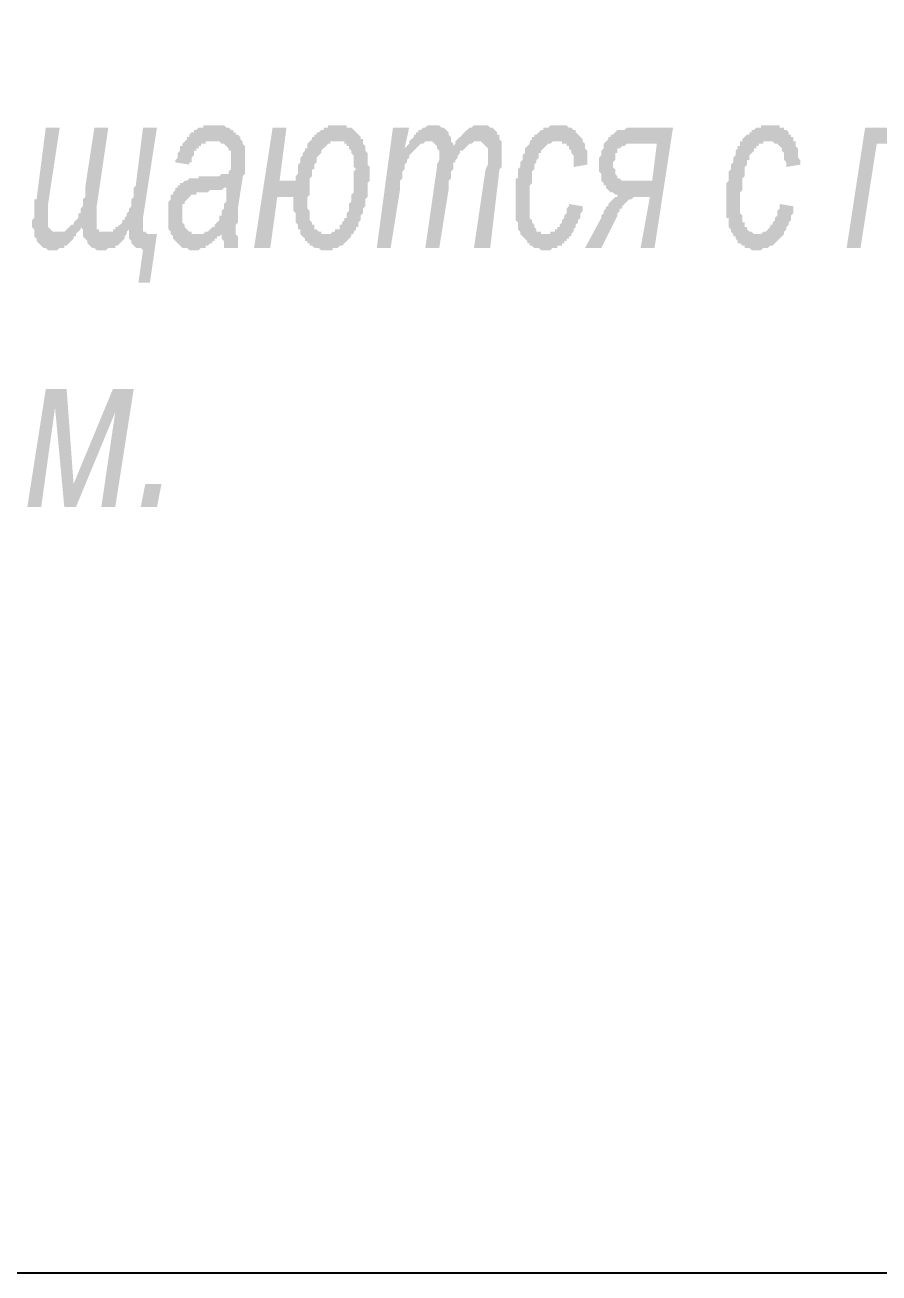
# Model space of a CAD drawing. Header units: millimetres. Extents: x 1372 to 666090, y 1285 to 31551.
# Drawn here: x 515640 to 517179, y 2747 to 4997 of the extents above; entities that cross this region are included whole.
import ezdxf

# ---------------------------------------------------------------- set-up
doc = ezdxf.new("R2010")
doc.units = ezdxf.units.MM
doc.layers.add('PDF _2D-чертеж - Общий_Ном._пера__21', color=7, linetype='Continuous')
doc.layers.add('PDF _75-АЗ Штамп', color=7, linetype='Continuous')

msp = doc.modelspace()

# ---------------------------------------------------------------- hatches: boundary and pattern name
at = {"layer": 'PDF _75-АЗ Штамп', "transparency": 33554559}
h = msp.add_hatch(color=256, dxfattribs=at)
h.paths.add_polyline_path([(515994.8, 4624.4), (515994.8, 4620.2), (515990.7, 4616.1), (515986.5, 4616.1), (515986.5, 4611.9), (515982.3, 4611.9), (515982.3, 4607.7), (515978.2, 4607.7), (515978.2, 4603.6), (515974, 4603.6), (515969.8, 4599.4), (515969.8, 4599.4), (515965.7, 4599.4), (515965.7, 4595.2), (515961.5, 4595.2), (515957.3, 4595.2), (515957.3, 4595.2), (515953.1, 4591), (515949, 4591), (515949, 4591), (515944.8, 4591), (515944.8, 4591), (515940.6, 4591), (515936.5, 4591), (515936.5, 4591), (515932.3, 4595.2), (515928.1, 4595.2), (515928.1, 4595.2), (515923.9, 4595.2), (515919.8, 4599.4), (515919.8, 4599.4), (515915.6, 4603.6), (515915.6, 4603.6), (515911.4, 4607.7), (515911.4, 4607.7), (515907.3, 4611.9), (515907.3, 4616.1), (515903.1, 4620.2), (515903.1, 4620.2), (515903.1, 4624.4), (515898.9, 4628.6), (515898.9, 4632.8), (515898.9, 4636.9), (515898.9, 4641.1), (515898.9, 4645.3), (515898.9, 4649.4), (515898.9, 4653.6), (515898.9, 4653.6), (515898.9, 4657.8), (515898.9, 4662), (515898.9, 4666.1), (515898.9, 4670.3), (515898.9, 4674.5), (515898.9, 4678.6), (515903.1, 4682.8), (515903.1, 4687), (515903.1, 4687), (515903.1, 4691.2), (515907.3, 4691.2), (515907.3, 4695.3), (515911.4, 4699.5), (515911.4, 4703.7), (515915.6, 4703.7), (515915.6, 4707.8), (515919.8, 4707.8), (515919.8, 4712), (515923.9, 4712), (515923.9, 4712), (515928.1, 4716.2), (515932.3, 4716.2), (515932.3, 4716.2), (515936.5, 4720.4), (515940.6, 4720.4), (515940.6, 4720.4), (515944.8, 4720.4), (515944.8, 4720.4), (515949, 4720.4), (515949, 4720.4), (515953.1, 4720.4), (515953.1, 4724.5), (515957.3, 4724.5), (515961.5, 4724.5), (515965.7, 4724.5), (515969.8, 4724.5), (515974, 4724.5), (515974, 4724.5), (515978.2, 4724.5), (515982.3, 4724.5), (515986.5, 4724.5), (515990.7, 4724.5), (515990.7, 4724.5), (515994.8, 4728.7), (515999, 4728.7), (515999, 4728.7), (516003.2, 4728.7), (516003.2, 4728.7), (516007.4, 4728.7), (516007.4, 4732.9), (516007.4, 4732.9), (516011.5, 4737), (516011.5, 4741.2), (516011.5, 4745.4), (516011.5, 4749.5), (516011.5, 4753.7), (516011.5, 4757.9), (516011.5, 4757.9), (516011.5, 4762.1), (516011.5, 4766.2), (516011.5, 4770.4), (516007.4, 4770.4), (516007.4, 4774.6), (516007.4, 4774.6), (516003.2, 4778.7), (516003.2, 4778.7), (515999, 4782.9), (515994.8, 4782.9), (515994.8, 4782.9), (515990.7, 4787.1), (515986.5, 4787.1), (515986.5, 4787.1), (515982.3, 4787.1), (515978.2, 4787.1), (515978.2, 4787.1), (515974, 4787.1), (515969.8, 4787.1), (515965.7, 4787.1), (515965.7, 4782.9), (515961.5, 4782.9), (515957.3, 4782.9), (515957.3, 4778.7), (515953.1, 4778.7), (515953.1, 4774.6), (515949, 4774.6), (515949, 4770.4), (515944.8, 4770.4), (515944.8, 4766.2), (515944.8, 4762.1), (515940.6, 4757.9), (515940.6, 4753.7), (515940.6, 4749.5), (515936.5, 4749.5), (515936.5, 4745.4), (515911.4, 4749.5), (515911.4, 4753.7), (515915.6, 4757.9), (515915.6, 4762.1), (515915.6, 4766.2), (515919.8, 4770.4), (515919.8, 4774.6), (515919.8, 4778.7), (515923.9, 4778.7), (515923.9, 4782.9), (515928.1, 4787.1), (515928.1, 4787.1), (515932.3, 4791.3), (515932.3, 4795.4), (515936.5, 4795.4), (515936.5, 4799.6), (515936.5, 4799.6), (515940.6, 4803.8), (515940.6, 4803.8), (515944.8, 4803.8), (515944.8, 4807.9), (515949, 4807.9), (515953.1, 4812.1), (515953.1, 4812.1), (515957.3, 4812.1), (515961.5, 4812.1), (515961.5, 4816.3), (515965.7, 4816.3), (515969.8, 4816.3), (515969.8, 4816.3), (515974, 4816.3), (515978.2, 4816.3), (515982.3, 4816.3), (515982.3, 4816.3), (515982.3, 4816.3), (515986.5, 4816.3), (515990.7, 4816.3), (515994.8, 4816.3), (515994.8, 4816.3), (515999, 4816.3), (516003.2, 4812.1), (516003.2, 4812.1), (516007.4, 4812.1), (516011.5, 4807.9), (516011.5, 4807.9), (516015.7, 4807.9), (516015.7, 4803.8), (516019.9, 4803.8), (516019.9, 4799.6), (516024, 4799.6), (516024, 4799.6), (516028.2, 4795.4), (516028.2, 4791.3), (516032.4, 4787.1), (516032.4, 4787.1), (516032.4, 4782.9), (516036.6, 4778.7), (516036.6, 4774.6), (516036.6, 4770.4), (516036.6, 4766.2), (516036.6, 4762.1), (516036.6, 4762.1), (516036.6, 4757.9), (516036.6, 4753.7), (516036.6, 4749.5), (516036.6, 4745.4), (516036.6, 4741.2), (516036.6, 4737), (516036.6, 4732.9), (516036.6, 4728.7), (516032.4, 4724.5), (516032.4, 4720.4), (516024, 4666.1), (516024, 4662), (516024, 4657.8), (516024, 4653.6), (516024, 4649.4), (516024, 4645.3), (516024, 4641.1), (516019.9, 4636.9), (516019.9, 4632.8), (516019.9, 4628.6), (516019.9, 4624.4), (516019.9, 4624.4), (516019.9, 4624.4), (516019.9, 4620.2), (516024, 4616.1), (516024, 4611.9), (516024, 4607.7), (516024, 4603.6), (516024, 4599.4), (516024, 4595.2), (515999, 4595.2), (515999, 4599.4), (515999, 4603.6), (515999, 4607.7), (515994.8, 4611.9), (515994.8, 4616.1), (515994.8, 4620.2), (515994.8, 4624.4)], flags=0)
h.paths.add_polyline_path([(516003.2, 4703.7), (516003.2, 4703.7), (515999, 4703.7), (515999, 4703.7), (515994.8, 4699.5), (515994.8, 4699.5), (515990.7, 4699.5), (515990.7, 4699.5), (515986.5, 4699.5), (515982.3, 4699.5), (515982.3, 4699.5), (515978.2, 4699.5), (515974, 4699.5), (515974, 4699.5), (515969.8, 4695.3), (515965.7, 4695.3), (515961.5, 4695.3), (515957.3, 4695.3), (515957.3, 4695.3), (515953.1, 4695.3), (515949, 4695.3), (515949, 4691.2), (515944.8, 4691.2), (515944.8, 4691.2), (515940.6, 4691.2), (515940.6, 4691.2), (515936.5, 4687), (515936.5, 4687), (515932.3, 4682.8), (515932.3, 4682.8), (515928.1, 4678.6), (515928.1, 4678.6), (515928.1, 4674.5), (515923.9, 4674.5), (515923.9, 4670.3), (515923.9, 4666.1), (515923.9, 4662), (515923.9, 4657.8), (515923.9, 4653.6), (515923.9, 4649.4), (515923.9, 4645.3), (515923.9, 4645.3), (515923.9, 4641.1), (515928.1, 4636.9), (515928.1, 4632.8), (515932.3, 4628.6), (515932.3, 4628.6), (515932.3, 4628.6), (515936.5, 4624.4), (515936.5, 4624.4), (515940.6, 4624.4), (515940.6, 4620.2), (515944.8, 4620.2), (515949, 4620.2), (515953.1, 4620.2), (515953.1, 4620.2), (515953.1, 4620.2), (515957.3, 4620.2), (515961.5, 4620.2), (515961.5, 4620.2), (515965.7, 4624.4), (515969.8, 4624.4), (515969.8, 4624.4), (515974, 4628.6), (515974, 4628.6), (515978.2, 4632.8), (515982.3, 4632.8), (515982.3, 4636.9), (515986.5, 4641.1), (515986.5, 4641.1), (515990.7, 4645.3), (515990.7, 4649.4), (515990.7, 4653.6), (515994.8, 4653.6), (515994.8, 4657.8), (515994.8, 4657.8), (515994.8, 4662), (515999, 4666.1), (515999, 4670.3), (515999, 4674.5), (515999, 4674.5), (516003.2, 4678.6), (516003.2, 4682.8), (516003.2, 4687), (516003.2, 4695.3), (516003.2, 4699.5), (516003.2, 4703.7), (516003.2, 4703.7)], flags=0)
h = msp.add_hatch(color=256, dxfattribs=at)
h.paths.add_polyline_path([(516086.6, 4812.1), (516111.6, 4812.1), (516099.1, 4716.2), (516128.3, 4716.2), (516128.3, 4720.4), (516128.3, 4724.5), (516132.5, 4728.7), (516132.5, 4732.9), (516132.5, 4737), (516132.5, 4741.2), (516132.5, 4745.4), (516136.7, 4749.5), (516136.7, 4753.7), (516136.7, 4757.9), (516140.8, 4762.1), (516140.8, 4762.1), (516140.8, 4766.2), (516145, 4770.4), (516145, 4774.6), (516149.2, 4774.6), (516149.2, 4778.7), (516149.2, 4782.9), (516153.4, 4787.1), (516153.4, 4787.1), (516157.5, 4791.3), (516157.5, 4795.4), (516161.7, 4795.4), (516161.7, 4799.6), (516165.9, 4799.6), (516165.9, 4803.8), (516170, 4803.8), (516174.2, 4807.9), (516174.2, 4807.9), (516178.4, 4807.9), (516178.4, 4812.1), (516182.6, 4812.1), (516186.7, 4812.1), (516186.7, 4816.3), (516190.9, 4816.3), (516195.1, 4816.3), (516195.1, 4816.3), (516199.2, 4816.3), (516203.4, 4816.3), (516203.4, 4816.3), (516207.6, 4816.3), (516211.8, 4816.3), (516211.8, 4816.3), (516215.9, 4816.3), (516220.1, 4816.3), (516220.1, 4812.1), (516224.3, 4812.1), (516228.4, 4812.1), (516228.4, 4812.1), (516232.6, 4807.9), (516232.6, 4807.9), (516236.8, 4803.8), (516236.8, 4803.8), (516240.9, 4799.6), (516240.9, 4799.6), (516245.1, 4795.4), (516245.1, 4791.3), (516249.3, 4791.3), (516249.3, 4787.1), (516249.3, 4782.9), (516253.5, 4778.7), (516253.5, 4778.7), (516253.5, 4774.6), (516253.5, 4770.4), (516257.6, 4766.2), (516257.6, 4762.1), (516257.6, 4757.9), (516257.6, 4753.7), (516257.6, 4749.5), (516257.6, 4745.4), (516261.8, 4741.2), (516261.8, 4737), (516261.8, 4732.9), (516261.8, 4728.7), (516261.8, 4724.5), (516261.8, 4720.4), (516261.8, 4716.2), (516257.6, 4712), (516257.6, 4707.8), (516257.6, 4703.7), (516257.6, 4699.5), (516257.6, 4699.5), (516257.6, 4695.3), (516257.6, 4691.2), (516257.6, 4687), (516253.5, 4682.8), (516253.5, 4678.6), (516253.5, 4674.5), (516253.5, 4670.3), (516249.3, 4666.1), (516249.3, 4662), (516249.3, 4657.8), (516249.3, 4657.8), (516245.1, 4653.6), (516245.1, 4649.4), (516245.1, 4645.3), (516240.9, 4641.1), (516240.9, 4636.9), (516240.9, 4632.8), (516236.8, 4632.8), (516236.8, 4628.6), (516236.8, 4628.6), (516232.6, 4624.4), (516232.6, 4620.2), (516228.4, 4620.2), (516228.4, 4616.1), (516224.3, 4611.9), (516224.3, 4611.9), (516220.1, 4607.7), (516220.1, 4607.7), (516215.9, 4603.6), (516215.9, 4603.6), (516211.8, 4599.4), (516207.6, 4599.4), (516207.6, 4599.4), (516203.4, 4595.2), (516203.4, 4595.2), (516199.2, 4595.2), (516195.1, 4595.2), (516195.1, 4591), (516190.9, 4591), (516186.7, 4591), (516186.7, 4591), (516182.6, 4591), (516178.4, 4591), (516174.2, 4591), (516174.2, 4591), (516170, 4595.2), (516165.9, 4595.2), (516165.9, 4595.2), (516161.7, 4595.2), (516157.5, 4599.4), (516157.5, 4599.4), (516153.4, 4599.4), (516153.4, 4603.6), (516149.2, 4603.6), (516149.2, 4607.7), (516145, 4607.7), (516145, 4611.9), (516140.8, 4616.1), (516140.8, 4616.1), (516136.7, 4620.2), (516136.7, 4624.4), (516136.7, 4628.6), (516132.5, 4628.6), (516132.5, 4632.8), (516132.5, 4636.9), (516128.3, 4641.1), (516128.3, 4645.3), (516128.3, 4649.4), (516128.3, 4653.6), (516128.3, 4657.8), (516124.2, 4662), (516124.2, 4662), (516124.2, 4666.1), (516124.2, 4670.3), (516124.2, 4674.5), (516124.2, 4678.6), (516124.2, 4682.8), (516124.2, 4687), (516124.2, 4687), (516095, 4687), (516082.4, 4595.2), (516053.2, 4595.2)], flags=0)
h.paths.add_polyline_path([(516149.2, 4674.5), (516149.2, 4670.3), (516149.2, 4666.1), (516153.4, 4662), (516153.4, 4657.8), (516153.4, 4653.6), (516153.4, 4649.4), (516153.4, 4645.3), (516157.5, 4641.1), (516157.5, 4641.1), (516157.5, 4636.9), (516161.7, 4636.9), (516161.7, 4632.8), (516161.7, 4628.6), (516165.9, 4628.6), (516170, 4624.4), (516170, 4624.4), (516174.2, 4624.4), (516174.2, 4620.2), (516178.4, 4620.2), (516182.6, 4620.2), (516182.6, 4620.2), (516186.7, 4620.2), (516186.7, 4620.2), (516190.9, 4620.2), (516195.1, 4624.4), (516195.1, 4624.4), (516199.2, 4624.4), (516199.2, 4628.6), (516203.4, 4628.6), (516207.6, 4628.6), (516207.6, 4632.8), (516207.6, 4636.9), (516211.8, 4636.9), (516211.8, 4641.1), (516215.9, 4645.3), (516215.9, 4649.4), (516220.1, 4649.4), (516220.1, 4653.6), (516220.1, 4657.8), (516224.3, 4662), (516224.3, 4666.1), (516224.3, 4670.3), (516224.3, 4674.5), (516228.4, 4678.6), (516228.4, 4682.8), (516228.4, 4687), (516228.4, 4691.2), (516232.6, 4695.3), (516232.6, 4699.5), (516232.6, 4703.7), (516232.6, 4703.7), (516232.6, 4707.8), (516232.6, 4712), (516232.6, 4716.2), (516232.6, 4720.4), (516232.6, 4724.5), (516232.6, 4728.7), (516232.6, 4732.9), (516236.8, 4737), (516232.6, 4741.2), (516232.6, 4745.4), (516232.6, 4749.5), (516232.6, 4753.7), (516232.6, 4757.9), (516232.6, 4762.1), (516228.4, 4766.2), (516228.4, 4770.4), (516228.4, 4770.4), (516224.3, 4774.6), (516224.3, 4774.6), (516224.3, 4778.7), (516220.1, 4778.7), (516220.1, 4782.9), (516215.9, 4782.9), (516215.9, 4787.1), (516211.8, 4787.1), (516207.6, 4787.1), (516203.4, 4787.1), (516203.4, 4787.1), (516199.2, 4787.1), (516199.2, 4787.1), (516195.1, 4787.1), (516190.9, 4787.1), (516190.9, 4782.9), (516186.7, 4782.9), (516186.7, 4782.9), (516182.6, 4778.7), (516182.6, 4778.7), (516178.4, 4774.6), (516178.4, 4774.6), (516174.2, 4770.4), (516174.2, 4766.2), (516170, 4762.1), (516170, 4762.1), (516165.9, 4757.9), (516165.9, 4753.7), (516165.9, 4749.5), (516161.7, 4745.4), (516161.7, 4741.2), (516161.7, 4737), (516157.5, 4737), (516157.5, 4732.9), (516157.5, 4728.7), (516157.5, 4724.5), (516153.4, 4720.4), (516153.4, 4716.2), (516153.4, 4712), (516153.4, 4707.8), (516153.4, 4703.7), (516153.4, 4699.5), (516153.4, 4695.3), (516153.4, 4691.2), (516149.2, 4687), (516149.2, 4682.8), (516149.2, 4678.6), (516149.2, 4674.5), (516149.2, 4674.5)], flags=0)
for points in [[(516274.3, 4595.2), (516303.5, 4812.1), (516332.7, 4812.1), (516324.4, 4774.6), (516328.5, 4778.7), (516332.7, 4782.9), (516332.7, 4787.1), (516336.9, 4791.3), (516336.9, 4791.3), (516341.1, 4795.4), (516341.1, 4799.6), (516345.2, 4799.6), (516345.2, 4803.8), (516349.4, 4803.8), (516349.4, 4807.9), (516353.6, 4807.9), (516353.6, 4807.9), (516357.7, 4812.1), (516357.7, 4812.1), (516361.9, 4812.1), (516366.1, 4816.3), (516366.1, 4816.3), (516370.3, 4816.3), (516374.4, 4816.3), (516374.4, 4816.3), (516378.6, 4816.3), (516382.8, 4816.3), (516386.9, 4816.3), (516386.9, 4816.3), (516391.1, 4812.1), (516391.1, 4812.1), (516395.3, 4812.1), (516399.5, 4807.9), (516399.5, 4807.9), (516403.6, 4803.8), (516403.6, 4799.6), (516403.6, 4799.6), (516407.8, 4795.4), (516407.8, 4791.3), (516407.8, 4787.1), (516412, 4782.9), (516412, 4778.7), (516412, 4774.6), (516412, 4778.7), (516416.1, 4782.9), (516416.1, 4787.1), (516420.3, 4791.3), (516420.3, 4791.3), (516424.5, 4795.4), (516428.7, 4799.6), (516428.7, 4799.6), (516432.8, 4803.8), (516432.8, 4803.8), (516437, 4807.9), (516437, 4807.9), (516437, 4807.9), (516441.2, 4812.1), (516445.3, 4812.1), (516445.3, 4812.1), (516449.5, 4816.3), (516453.7, 4816.3), (516453.7, 4816.3), (516457.9, 4816.3), (516462, 4816.3), (516462, 4816.3), (516466.2, 4816.3), (516470.4, 4816.3), (516474.5, 4816.3), (516474.5, 4816.3), (516478.7, 4812.1), (516482.9, 4812.1), (516482.9, 4812.1), (516487, 4807.9), (516487, 4807.9), (516491.2, 4803.8), (516491.2, 4803.8), (516491.2, 4799.6), (516495.4, 4799.6), (516495.4, 4795.4), (516495.4, 4791.3), (516499.6, 4787.1), (516499.6, 4782.9), (516499.6, 4778.7), (516499.6, 4774.6), (516499.6, 4770.4), (516499.6, 4766.2), (516499.6, 4766.2), (516499.6, 4762.1), (516499.6, 4757.9), (516499.6, 4753.7), (516499.6, 4749.5), (516499.6, 4745.4), (516499.6, 4741.2), (516495.4, 4737), (516495.4, 4737), (516478.7, 4595.2), (516449.5, 4595.2), (516470.4, 4737), (516474.5, 4745.4), (516474.5, 4749.5), (516474.5, 4753.7), (516474.5, 4757.9), (516474.5, 4762.1), (516474.5, 4762.1), (516474.5, 4762.1), (516474.5, 4766.2), (516474.5, 4770.4), (516474.5, 4774.6), (516470.4, 4778.7), (516470.4, 4778.7), (516466.2, 4782.9), (516466.2, 4782.9), (516462, 4787.1), (516462, 4787.1), (516457.9, 4787.1), (516457.9, 4787.1), (516453.7, 4787.1), (516449.5, 4787.1), (516449.5, 4787.1), (516445.3, 4782.9), (516445.3, 4782.9), (516441.2, 4782.9), (516437, 4778.7), (516437, 4778.7), (516432.8, 4774.6), (516432.8, 4774.6), (516428.7, 4770.4), (516424.5, 4770.4), (516424.5, 4766.2), (516420.3, 4762.1), (516420.3, 4762.1), (516420.3, 4757.9), (516416.1, 4753.7), (516416.1, 4749.5), (516416.1, 4749.5), (516412, 4749.5), (516412, 4745.4), (516412, 4741.2), (516412, 4737), (516412, 4737), (516407.8, 4732.9), (516407.8, 4728.7), (516407.8, 4724.5), (516407.8, 4720.4), (516403.6, 4716.2), (516403.6, 4707.8), (516403.6, 4703.7), (516403.6, 4699.5), (516386.9, 4595.2), (516361.9, 4595.2), (516382.8, 4741.2), (516382.8, 4745.4), (516386.9, 4753.7), (516386.9, 4757.9), (516386.9, 4757.9), (516386.9, 4762.1), (516386.9, 4762.1), (516386.9, 4766.2), (516386.9, 4770.4), (516382.8, 4774.6), (516382.8, 4778.7), (516382.8, 4778.7), (516378.6, 4782.9), (516378.6, 4782.9), (516374.4, 4787.1), (516370.3, 4787.1), (516370.3, 4787.1), (516366.1, 4787.1), (516366.1, 4787.1), (516361.9, 4787.1), (516357.7, 4782.9), (516357.7, 4782.9), (516353.6, 4782.9), (516349.4, 4778.7), (516349.4, 4778.7), (516345.2, 4774.6), (516345.2, 4774.6), (516341.1, 4770.4), (516341.1, 4770.4), (516336.9, 4766.2), (516336.9, 4766.2), (516332.7, 4762.1), (516332.7, 4757.9), (516328.5, 4753.7), (516328.5, 4749.5), (516328.5, 4749.5), (516324.4, 4745.4), (516324.4, 4741.2), (516324.4, 4741.2), (516324.4, 4737), (516320.2, 4732.9), (516320.2, 4728.7), (516320.2, 4724.5), (516320.2, 4720.4), (516316, 4716.2), (516316, 4712), (516316, 4707.8), (516316, 4703.7), (516316, 4699.5), (516316, 4699.5), (516299.3, 4595.2)], [(516620.5, 4674.5), (516645.6, 4670.3), (516645.6, 4666.1), (516645.6, 4662), (516641.4, 4657.8), (516641.4, 4653.6), (516641.4, 4649.4), (516637.2, 4645.3), (516637.2, 4641.1), (516637.2, 4641.1), (516633, 4636.9), (516633, 4632.8), (516628.9, 4628.6), (516628.9, 4624.4), (516628.9, 4624.4), (516624.7, 4620.2), (516624.7, 4616.1), (516620.5, 4616.1), (516620.5, 4611.9), (516616.4, 4611.9), (516616.4, 4607.7), (516612.2, 4607.7), (516612.2, 4603.6), (516608, 4603.6), (516608, 4599.4), (516603.8, 4599.4), (516599.7, 4599.4), (516599.7, 4595.2), (516595.5, 4595.2), (516591.3, 4595.2), (516591.3, 4595.2), (516587.2, 4591), (516583, 4591), (516583, 4591), (516578.8, 4591), (516578.8, 4591), (516574.6, 4591), (516570.5, 4591), (516570.5, 4591), (516566.3, 4595.2), (516562.1, 4595.2), (516562.1, 4595.2), (516558, 4595.2), (516553.8, 4599.4), (516553.8, 4599.4), (516549.6, 4599.4), (516549.6, 4603.6), (516545.4, 4603.6), (516545.4, 4607.7), (516541.3, 4611.9), (516541.3, 4611.9), (516537.1, 4616.1), (516537.1, 4616.1), (516532.9, 4620.2), (516532.9, 4624.4), (516532.9, 4624.4), (516528.8, 4628.6), (516528.8, 4632.8), (516528.8, 4636.9), (516528.8, 4641.1), (516524.6, 4645.3), (516524.6, 4649.4), (516524.6, 4649.4), (516524.6, 4653.6), (516524.6, 4657.8), (516524.6, 4662), (516524.6, 4670.3), (516524.6, 4674.5), (516524.6, 4678.6), (516524.6, 4678.6), (516524.6, 4682.8), (516524.6, 4687), (516524.6, 4691.2), (516524.6, 4695.3), (516524.6, 4699.5), (516524.6, 4703.7), (516524.6, 4707.8), (516524.6, 4712), (516524.6, 4716.2), (516524.6, 4720.4), (516528.8, 4720.4), (516528.8, 4724.5), (516528.8, 4728.7), (516528.8, 4732.9), (516528.8, 4737), (516532.9, 4741.2), (516532.9, 4745.4), (516532.9, 4745.4), (516532.9, 4749.5), (516537.1, 4753.7), (516537.1, 4757.9), (516537.1, 4762.1), (516541.3, 4766.2), (516541.3, 4770.4), (516541.3, 4774.6), (516545.4, 4778.7), (516545.4, 4778.7), (516549.6, 4782.9), (516549.6, 4787.1), (516549.6, 4787.1), (516553.8, 4791.3), (516553.8, 4795.4), (516558, 4795.4), (516558, 4799.6), (516562.1, 4799.6), (516562.1, 4799.6), (516566.3, 4803.8), (516566.3, 4803.8), (516570.5, 4807.9), (516574.6, 4807.9), (516574.6, 4812.1), (516578.8, 4812.1), (516583, 4812.1), (516583, 4812.1), (516587.2, 4816.3), (516591.3, 4816.3), (516591.3, 4816.3), (516595.5, 4816.3), (516599.7, 4816.3), (516599.7, 4816.3), (516603.8, 4816.3), (516603.8, 4816.3), (516608, 4816.3), (516612.2, 4816.3), (516616.4, 4816.3), (516616.4, 4816.3), (516620.5, 4812.1), (516624.7, 4812.1), (516624.7, 4812.1), (516628.9, 4807.9), (516628.9, 4807.9), (516633, 4807.9), (516633, 4803.8), (516637.2, 4799.6), (516637.2, 4799.6), (516641.4, 4795.4), (516641.4, 4795.4), (516645.6, 4791.3), (516645.6, 4787.1), (516645.6, 4787.1), (516649.7, 4782.9), (516649.7, 4778.7), (516649.7, 4774.6), (516653.9, 4770.4), (516653.9, 4766.2), (516653.9, 4762.1), (516653.9, 4757.9), (516653.9, 4753.7), (516653.9, 4749.5), (516653.9, 4745.4), (516653.9, 4745.4), (516628.9, 4741.2), (516628.9, 4749.5), (516628.9, 4753.7), (516628.9, 4757.9), (516628.9, 4757.9), (516628.9, 4762.1), (516624.7, 4766.2), (516624.7, 4770.4), (516620.5, 4774.6), (516620.5, 4774.6), (516620.5, 4778.7), (516616.4, 4778.7), (516616.4, 4782.9), (516612.2, 4782.9), (516608, 4782.9), (516608, 4787.1), (516603.8, 4787.1), (516599.7, 4787.1), (516599.7, 4787.1), (516595.5, 4787.1), (516595.5, 4787.1), (516591.3, 4787.1), (516587.2, 4782.9), (516587.2, 4782.9), (516583, 4782.9), (516578.8, 4778.7), (516578.8, 4778.7), (516574.6, 4774.6), (516574.6, 4774.6), (516574.6, 4774.6), (516570.5, 4770.4), (516570.5, 4766.2), (516566.3, 4766.2), (516566.3, 4762.1), (516566.3, 4757.9), (516562.1, 4753.7), (516562.1, 4753.7), (516562.1, 4749.5), (516558, 4745.4), (516558, 4741.2), (516558, 4737), (516553.8, 4732.9), (516553.8, 4728.7), (516553.8, 4724.5), (516553.8, 4720.4), (516553.8, 4716.2), (516553.8, 4712), (516549.6, 4707.8), (516549.6, 4703.7), (516549.6, 4699.5), (516549.6, 4695.3), (516549.6, 4691.2), (516549.6, 4691.2), (516549.6, 4687), (516549.6, 4682.8), (516549.6, 4678.6), (516549.6, 4674.5), (516549.6, 4670.3), (516549.6, 4666.1), (516549.6, 4662), (516549.6, 4657.8), (516549.6, 4653.6), (516549.6, 4649.4), (516553.8, 4645.3), (516553.8, 4641.1), (516553.8, 4641.1), (516558, 4636.9), (516558, 4632.8), (516558, 4632.8), (516562.1, 4628.6), (516562.1, 4624.4), (516566.3, 4624.4), (516570.5, 4624.4), (516570.5, 4620.2), (516574.6, 4620.2), (516578.8, 4620.2), (516578.8, 4620.2), (516583, 4620.2), (516583, 4620.2), (516587.2, 4620.2), (516587.2, 4624.4), (516591.3, 4624.4), (516595.5, 4624.4), (516595.5, 4628.6), (516599.7, 4628.6), (516599.7, 4632.8), (516603.8, 4632.8), (516603.8, 4636.9), (516603.8, 4636.9), (516608, 4641.1), (516608, 4645.3), (516612.2, 4649.4), (516612.2, 4649.4), (516612.2, 4653.6), (516616.4, 4657.8), (516616.4, 4662), (516616.4, 4666.1), (516620.5, 4670.3), (516620.5, 4674.5), (516620.5, 4674.5)], [(517000.1, 4674.5), (517025.1, 4670.3), (517025.1, 4666.1), (517025.1, 4662), (517025.1, 4657.8), (517021, 4653.6), (517021, 4649.4), (517021, 4645.3), (517016.8, 4641.1), (517016.8, 4641.1), (517016.8, 4636.9), (517012.6, 4632.8), (517012.6, 4628.6), (517008.4, 4624.4), (517008.4, 4624.4), (517008.4, 4620.2), (517004.3, 4616.1), (517004.3, 4616.1), (517000.1, 4611.9), (517000.1, 4611.9), (516995.9, 4607.7), (516995.9, 4607.7), (516991.8, 4603.6), (516991.8, 4603.6), (516987.6, 4599.4), (516983.4, 4599.4), (516983.4, 4599.4), (516979.2, 4595.2), (516975.1, 4595.2), (516975.1, 4595.2), (516970.9, 4595.2), (516966.7, 4591), (516966.7, 4591), (516962.6, 4591), (516958.4, 4591), (516958.4, 4591), (516954.2, 4591), (516954.2, 4591), (516950, 4591), (516945.9, 4595.2), (516945.9, 4595.2), (516941.7, 4595.2), (516937.5, 4595.2), (516937.5, 4599.4), (516933.4, 4599.4), (516933.4, 4599.4), (516929.2, 4603.6), (516925, 4603.6), (516925, 4607.7), (516920.9, 4611.9), (516920.9, 4611.9), (516920.9, 4616.1), (516916.7, 4616.1), (516916.7, 4620.2), (516912.5, 4624.4), (516912.5, 4624.4), (516912.5, 4628.6), (516908.3, 4632.8), (516908.3, 4636.9), (516908.3, 4641.1), (516908.3, 4645.3), (516908.3, 4649.4), (516904.2, 4649.4), (516904.2, 4653.6), (516904.2, 4657.8), (516904.2, 4662), (516904.2, 4670.3), (516904.2, 4674.5), (516904.2, 4678.6), (516904.2, 4678.6), (516904.2, 4682.8), (516904.2, 4687), (516904.2, 4691.2), (516904.2, 4695.3), (516904.2, 4699.5), (516904.2, 4703.7), (516904.2, 4707.8), (516904.2, 4712), (516908.3, 4716.2), (516908.3, 4720.4), (516908.3, 4720.4), (516908.3, 4724.5), (516908.3, 4728.7), (516908.3, 4732.9), (516912.5, 4737), (516912.5, 4741.2), (516912.5, 4745.4), (516912.5, 4745.4), (516916.7, 4749.5), (516916.7, 4753.7), (516916.7, 4757.9), (516920.9, 4762.1), (516920.9, 4766.2), (516920.9, 4770.4), (516925, 4774.6), (516925, 4778.7), (516929.2, 4778.7), (516929.2, 4782.9), (516929.2, 4787.1), (516933.4, 4787.1), (516933.4, 4791.3), (516937.5, 4795.4), (516937.5, 4795.4), (516941.7, 4799.6), (516941.7, 4799.6), (516945.9, 4799.6), (516945.9, 4803.8), (516950, 4803.8), (516950, 4807.9), (516954.2, 4807.9), (516958.4, 4812.1), (516958.4, 4812.1), (516962.6, 4812.1), (516966.7, 4812.1), (516966.7, 4816.3), (516970.9, 4816.3), (516975.1, 4816.3), (516975.1, 4816.3), (516979.2, 4816.3), (516983.4, 4816.3), (516983.4, 4816.3), (516987.6, 4816.3), (516991.8, 4816.3), (516991.8, 4816.3), (516995.9, 4816.3), (517000.1, 4816.3), (517000.1, 4812.1), (517004.3, 4812.1), (517008.4, 4812.1), (517008.4, 4807.9), (517012.6, 4807.9), (517012.6, 4807.9), (517016.8, 4803.8), (517016.8, 4799.6), (517021, 4799.6), (517021, 4795.4), (517025.1, 4795.4), (517025.1, 4791.3), (517025.1, 4787.1), (517029.3, 4787.1), (517029.3, 4782.9), (517029.3, 4778.7), (517033.5, 4774.6), (517033.5, 4770.4), (517033.5, 4766.2), (517033.5, 4762.1), (517033.5, 4757.9), (517037.6, 4753.7), (517037.6, 4749.5), (517037.6, 4745.4), (517037.6, 4745.4), (517012.6, 4741.2), (517012.6, 4749.5), (517008.4, 4753.7), (517008.4, 4757.9), (517008.4, 4757.9), (517008.4, 4762.1), (517008.4, 4766.2), (517004.3, 4770.4), (517004.3, 4774.6), (517004.3, 4774.6), (517000.1, 4778.7), (517000.1, 4778.7), (516995.9, 4782.9), (516991.8, 4782.9), (516991.8, 4782.9), (516987.6, 4787.1), (516983.4, 4787.1), (516983.4, 4787.1), (516979.2, 4787.1), (516979.2, 4787.1), (516975.1, 4787.1), (516970.9, 4787.1), (516970.9, 4782.9), (516966.7, 4782.9), (516962.6, 4782.9), (516962.6, 4778.7), (516958.4, 4778.7), (516958.4, 4774.6), (516954.2, 4774.6), (516954.2, 4774.6), (516954.2, 4770.4), (516950, 4766.2), (516950, 4766.2), (516945.9, 4762.1), (516945.9, 4757.9), (516945.9, 4753.7), (516941.7, 4753.7), (516941.7, 4749.5), (516941.7, 4745.4), (516937.5, 4741.2), (516937.5, 4737), (516937.5, 4732.9), (516937.5, 4728.7), (516937.5, 4724.5), (516933.4, 4720.4), (516933.4, 4716.2), (516933.4, 4712), (516933.4, 4707.8), (516933.4, 4703.7), (516933.4, 4699.5), (516929.2, 4695.3), (516929.2, 4691.2), (516929.2, 4691.2), (516929.2, 4687), (516929.2, 4682.8), (516929.2, 4678.6), (516929.2, 4674.5), (516929.2, 4670.3), (516929.2, 4666.1), (516929.2, 4662), (516929.2, 4657.8), (516933.4, 4653.6), (516933.4, 4649.4), (516933.4, 4645.3), (516933.4, 4641.1), (516937.5, 4641.1), (516937.5, 4636.9), (516937.5, 4632.8), (516941.7, 4632.8), (516941.7, 4628.6), (516945.9, 4624.4), (516945.9, 4624.4), (516950, 4624.4), (516954.2, 4620.2), (516954.2, 4620.2), (516958.4, 4620.2), (516958.4, 4620.2), (516962.6, 4620.2), (516966.7, 4620.2), (516966.7, 4620.2), (516970.9, 4624.4), (516970.9, 4624.4), (516975.1, 4624.4), (516979.2, 4628.6), (516979.2, 4628.6), (516983.4, 4632.8), (516983.4, 4632.8), (516983.4, 4636.9), (516987.6, 4636.9), (516987.6, 4641.1), (516991.8, 4645.3), (516991.8, 4649.4), (516991.8, 4649.4), (516995.9, 4653.6), (516995.9, 4657.8), (516995.9, 4662), (517000.1, 4666.1), (517000.1, 4670.3), (517000.1, 4674.5), (517000.1, 4674.5)], [(515740.4, 4632.8), (515740.4, 4628.6), (515736.2, 4624.4), (515736.2, 4624.4), (515732.1, 4620.2), (515732.1, 4616.1), (515727.9, 4616.1), (515727.9, 4611.9), (515723.7, 4607.7), (515723.7, 4607.7), (515719.6, 4603.6), (515719.6, 4603.6), (515719.6, 4603.6), (515715.4, 4599.4), (515711.2, 4599.4), (515711.2, 4595.2), (515707, 4595.2), (515702.9, 4595.2), (515702.9, 4595.2), (515698.7, 4591), (515694.5, 4591), (515694.5, 4591), (515690.4, 4591), (515686.2, 4591), (515686.2, 4591), (515682, 4591), (515677.8, 4595.2), (515677.8, 4595.2), (515673.7, 4595.2), (515669.5, 4599.4), (515669.5, 4599.4), (515665.3, 4603.6), (515665.3, 4603.6), (515661.2, 4607.7), (515661.2, 4611.9), (515661.2, 4611.9), (515657, 4616.1), (515657, 4620.2), (515657, 4624.4), (515657, 4628.6), (515652.8, 4632.8), (515652.8, 4636.9), (515652.8, 4636.9), (515652.8, 4641.1), (515652.8, 4641.1), (515652.8, 4645.3), (515657, 4649.4), (515657, 4653.6), (515657, 4657.8), (515657, 4662), (515657, 4666.1), (515657, 4670.3), (515657, 4674.5), (515657, 4682.8), (515661.2, 4682.8), (515677.8, 4812.1), (515702.9, 4812.1), (515682, 4674.5), (515682, 4670.3), (515682, 4666.1), (515682, 4657.8), (515682, 4653.6), (515682, 4653.6), (515682, 4649.4), (515682, 4645.3), (515682, 4641.1), (515682, 4636.9), (515682, 4632.8), (515682, 4632.8), (515686.2, 4628.6), (515686.2, 4628.6), (515690.4, 4624.4), (515690.4, 4624.4), (515694.5, 4624.4), (515698.7, 4624.4), (515698.7, 4624.4), (515702.9, 4624.4), (515707, 4624.4), (515707, 4624.4), (515711.2, 4624.4), (515715.4, 4628.6), (515715.4, 4628.6), (515719.6, 4632.8), (515719.6, 4632.8), (515723.7, 4636.9), (515727.9, 4636.9), (515727.9, 4641.1), (515732.1, 4645.3), (515732.1, 4645.3), (515736.2, 4649.4), (515736.2, 4653.6), (515736.2, 4657.8), (515740.4, 4657.8), (515740.4, 4662), (515740.4, 4666.1), (515740.4, 4666.1), (515744.6, 4670.3), (515744.6, 4674.5), (515744.6, 4678.6), (515744.6, 4682.8), (515748.8, 4687), (515748.8, 4691.2), (515748.8, 4695.3), (515748.8, 4699.5), (515748.8, 4703.7), (515765.4, 4812.1), (515790.5, 4812.1), (515769.6, 4670.3), (515769.6, 4666.1), (515769.6, 4662), (515769.6, 4657.8), (515769.6, 4653.6), (515769.6, 4649.4), (515769.6, 4645.3), (515769.6, 4645.3), (515769.6, 4641.1), (515769.6, 4636.9), (515769.6, 4632.8), (515769.6, 4628.6), (515773.8, 4628.6), (515773.8, 4624.4), (515777.9, 4624.4), (515777.9, 4624.4), (515782.1, 4624.4), (515786.3, 4624.4), (515786.3, 4624.4), (515790.5, 4624.4), (515790.5, 4624.4), (515794.6, 4624.4), (515798.8, 4624.4), (515798.8, 4628.6), (515803, 4628.6), (515803, 4632.8), (515807.1, 4632.8), (515811.3, 4636.9), (515811.3, 4636.9), (515815.5, 4641.1), (515815.5, 4645.3), (515815.5, 4645.3), (515819.7, 4645.3), (515819.7, 4649.4), (515823.8, 4653.6), (515823.8, 4653.6), (515823.8, 4657.8), (515828, 4662), (515828, 4662), (515828, 4666.1), (515832.2, 4670.3), (515832.2, 4674.5), (515832.2, 4678.6), (515832.2, 4682.8), (515836.3, 4687), (515836.3, 4691.2), (515836.3, 4695.3), (515836.3, 4699.5), (515836.3, 4703.7), (515840.5, 4707.8), (515840.5, 4712), (515840.5, 4712), (515853, 4812.1), (515878.1, 4812.1), (515853, 4649.4), (515853, 4645.3), (515853, 4641.1), (515853, 4636.9), (515853, 4632.8), (515853, 4628.6), (515853, 4624.4), (515857.2, 4624.4), (515857.2, 4624.4), (515861.4, 4620.2), (515861.4, 4620.2), (515878.1, 4620.2), (515865.5, 4532.6), (515844.7, 4532.6), (515853, 4591), (515853, 4591), (515848.9, 4595.2), (515844.7, 4595.2), (515844.7, 4595.2), (515840.5, 4595.2), (515836.3, 4599.4), (515836.3, 4599.4), (515832.2, 4603.6), (515832.2, 4603.6), (515832.2, 4607.7), (515832.2, 4607.7), (515828, 4611.9), (515828, 4616.1), (515828, 4620.2), (515828, 4624.4), (515828, 4628.6), (515828, 4632.8), (515828, 4628.6), (515823.8, 4624.4), (515823.8, 4620.2), (515819.7, 4616.1), (515819.7, 4611.9), (515815.5, 4607.7), (515815.5, 4607.7), (515811.3, 4603.6), (515811.3, 4603.6), (515807.1, 4599.4), (515807.1, 4599.4), (515803, 4599.4), (515803, 4595.2), (515798.8, 4595.2), (515798.8, 4595.2), (515794.6, 4595.2), (515790.5, 4595.2), (515786.3, 4591), (515786.3, 4591), (515782.1, 4591), (515782.1, 4591), (515777.9, 4591), (515777.9, 4591), (515773.8, 4591), (515769.6, 4591), (515769.6, 4591), (515765.4, 4595.2), (515761.3, 4595.2), (515761.3, 4595.2), (515757.1, 4599.4), (515757.1, 4599.4), (515752.9, 4603.6), (515752.9, 4603.6), (515752.9, 4607.7), (515748.8, 4611.9), (515748.8, 4611.9), (515744.6, 4616.1), (515744.6, 4620.2), (515744.6, 4624.4), (515744.6, 4628.6), (515740.4, 4632.8), (515740.4, 4632.8)], [(517154.4, 4812.1), (517275.4, 4812.1), (517242, 4595.2), (517217, 4595.2), (517246.2, 4782.9), (517175.3, 4782.9), (517146.1, 4595.2), (517121.1, 4595.2)], [(515677.8, 4340.8), (515715.4, 4340.8), (515727.9, 4169.8), (515798.8, 4340.8), (515836.3, 4340.8), (515803, 4128), (515777.9, 4128), (515803, 4299.1), (515732.1, 4128), (515711.2, 4128), (515694.5, 4307.4), (515669.5, 4128), (515644.5, 4128)]]:
    msp.add_hatch(color=256, dxfattribs=at).paths.add_polyline_path(points)
h = msp.add_hatch(color=256, dxfattribs=at)
h.paths.add_polyline_path([(516808.2, 4812.1), (516774.9, 4595.2), (516749.8, 4595.2), (516766.5, 4687), (516754, 4687), (516749.8, 4687), (516749.8, 4687), (516745.7, 4687), (516741.5, 4687), (516737.3, 4687), (516737.3, 4687), (516737.3, 4687), (516733.1, 4682.8), (516733.1, 4682.8), (516729, 4682.8), (516729, 4682.8), (516724.8, 4678.6), (516720.6, 4674.5), (516720.6, 4674.5), (516720.6, 4674.5), (516716.5, 4670.3), (516716.5, 4666.1), (516712.3, 4666.1), (516712.3, 4662), (516708.1, 4657.8), (516708.1, 4653.6), (516708.1, 4653.6), (516678.9, 4595.2), (516649.7, 4595.2), (516678.9, 4649.4), (516678.9, 4653.6), (516683.1, 4657.8), (516683.1, 4662), (516687.3, 4666.1), (516687.3, 4670.3), (516691.4, 4670.3), (516691.4, 4674.5), (516695.6, 4678.6), (516695.6, 4678.6), (516699.8, 4682.8), (516699.8, 4682.8), (516704, 4687), (516704, 4687), (516708.1, 4687), (516708.1, 4691.2), (516704, 4691.2), (516704, 4691.2), (516699.8, 4695.3), (516695.6, 4695.3), (516695.6, 4695.3), (516691.4, 4699.5), (516687.3, 4703.7), (516687.3, 4703.7), (516687.3, 4707.8), (516683.1, 4707.8), (516683.1, 4712), (516678.9, 4716.2), (516678.9, 4720.4), (516678.9, 4720.4), (516678.9, 4724.5), (516678.9, 4728.7), (516674.8, 4732.9), (516674.8, 4737), (516674.8, 4741.2), (516674.8, 4745.4), (516674.8, 4749.5), (516674.8, 4753.7), (516674.8, 4757.9), (516678.9, 4762.1), (516678.9, 4762.1), (516678.9, 4766.2), (516678.9, 4770.4), (516683.1, 4774.6), (516683.1, 4778.7), (516683.1, 4778.7), (516683.1, 4782.9), (516687.3, 4787.1), (516687.3, 4787.1), (516691.4, 4791.3), (516691.4, 4795.4), (516695.6, 4795.4), (516695.6, 4799.6), (516699.8, 4799.6), (516704, 4803.8), (516704, 4803.8), (516704, 4803.8), (516708.1, 4807.9), (516708.1, 4807.9), (516712.3, 4807.9), (516716.5, 4807.9), (516716.5, 4807.9), (516720.6, 4807.9), (516724.8, 4812.1), (516724.8, 4812.1), (516729, 4812.1), (516733.1, 4812.1), (516737.3, 4812.1), (516741.5, 4812.1), (516741.5, 4812.1)], flags=0)
h.paths.add_polyline_path([(516779, 4782.9), (516745.7, 4782.9), (516741.5, 4782.9), (516737.3, 4782.9), (516733.1, 4782.9), (516729, 4782.9), (516724.8, 4782.9), (516720.6, 4778.7), (516720.6, 4778.7), (516716.5, 4778.7), (516716.5, 4778.7), (516712.3, 4774.6), (516712.3, 4774.6), (516708.1, 4774.6), (516708.1, 4770.4), (516708.1, 4770.4), (516708.1, 4766.2), (516704, 4766.2), (516704, 4762.1), (516704, 4757.9), (516704, 4753.7), (516699.8, 4749.5), (516699.8, 4745.4), (516699.8, 4741.2), (516704, 4737), (516704, 4732.9), (516704, 4728.7), (516704, 4728.7), (516704, 4728.7), (516708.1, 4724.5), (516708.1, 4720.4), (516712.3, 4720.4), (516716.5, 4716.2), (516716.5, 4716.2), (516716.5, 4716.2), (516720.6, 4716.2), (516720.6, 4716.2), (516724.8, 4716.2), (516729, 4716.2), (516733.1, 4716.2), (516733.1, 4716.2), (516770.7, 4716.2)], flags=0)

# ---------------------------------------------------------------- linework, layer by layer
at = {"layer": 'PDF _2D-чертеж - Общий_Ном._пера__21', "lineweight": 40}
msp.add_lwpolyline([(502246.6, 30865.3), (541355.6, 30865.3), (541355.6, 2747.4), (502246.6, 2747.4)], close=True, dxfattribs=at)
at = {"layer": 'PDF _75-АЗ Штамп', "lineweight": 18, "transparency": 33554559}
msp.add_solid([(515848.9, 4128), (515857.2, 4169.8), (515878.1, 4128), (515886.4, 4169.8)], dxfattribs=at)

doc.saveas('drawing.dxf')
